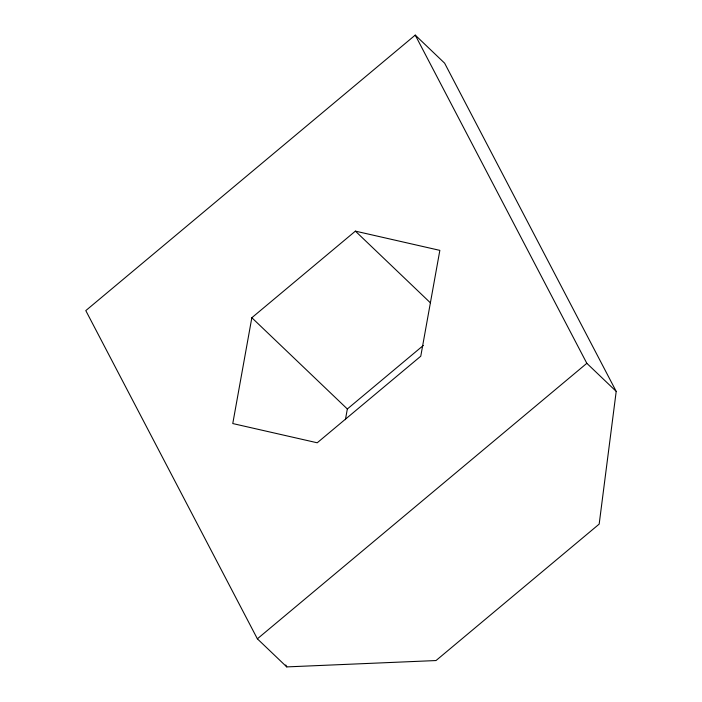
<?xml version="1.0" encoding="UTF-8"?>
<svg xmlns="http://www.w3.org/2000/svg" width="702" height="702" viewBox="0 0 702 702"><rect width="100%" height="100%" fill="white"/><g stroke="black" fill="none" stroke-linecap="round" stroke-linejoin="round"><path stroke-width="1.05" d="M616.207 391.391L599.175 524.104L436.012 660.547L286.758 666.9L257.371 638.82L85.793 310.609L415.242 35.1L444.629 63.18L616.207 391.391L586.828 363.311L415.242 35.1M251.842 317.725L232.766 423.552L317.225 442.786L420.77 356.195L439.847 250.368L355.387 231.133L251.842 317.725L347.341 408.985L345.41 419.673M347.341 408.985L423.324 345.445M257.371 638.82L586.828 363.311M355.387 231.133L430.361 302.79M285.74 664.961L286.758 666.9"/></g></svg>
